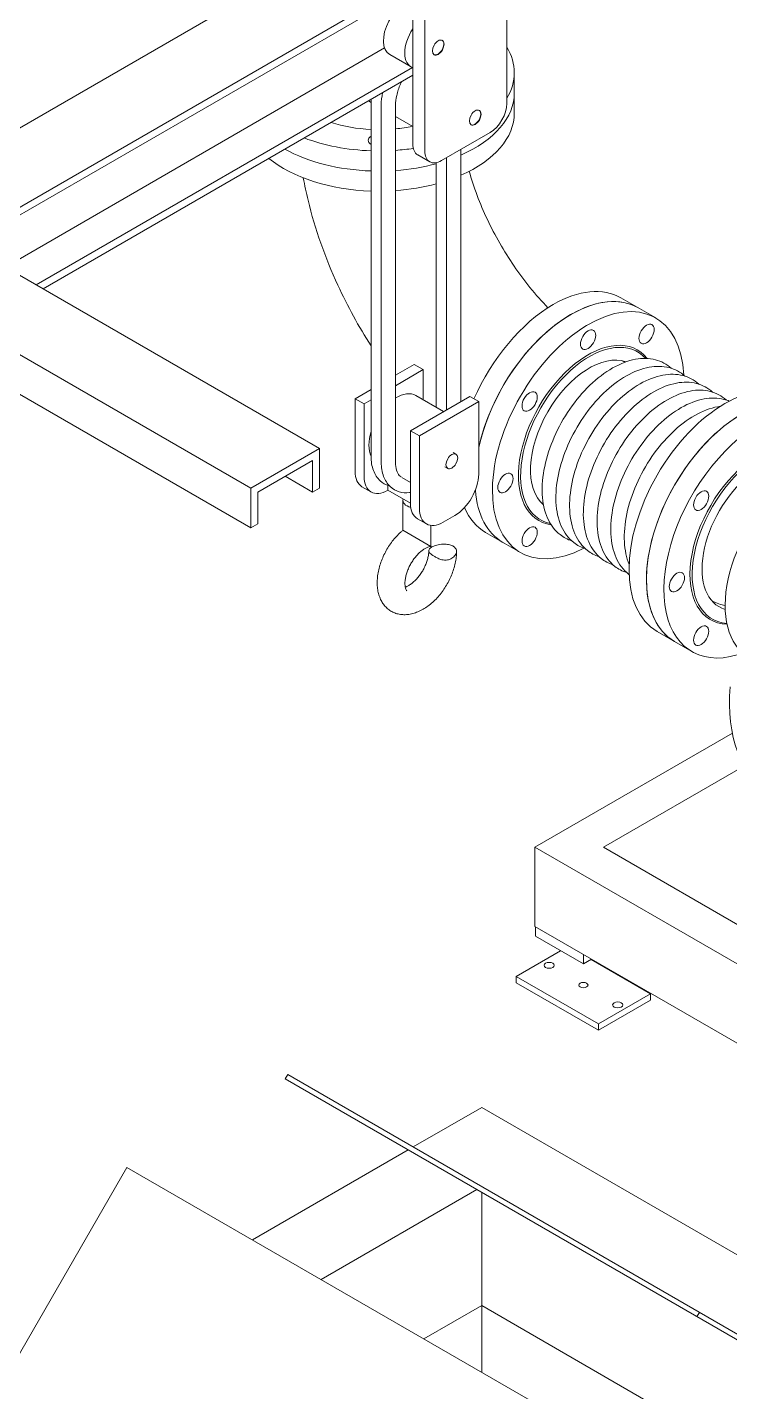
# Model space of a CAD drawing. Header units: millimetres. Extents: x -312439 to 477422, y -331570 to 212570.
# Drawn here: x 414136 to 414579, y 90290 to 91150 of the extents above; entities that cross this region are included whole.
import ezdxf

# ---------------------------------------------------------------- set-up
doc = ezdxf.new("R2010")
doc.units = ezdxf.units.MM

msp = doc.modelspace()

# ---------------------------------------------------------------- linework, layer by layer
at = {"color": 0, "linetype": 'Continuous', "lineweight": 0, "extrusion": (1.25969e-16, 0.816497, 0.57735)}
for p, q in [((414050.66, 91040.27), (415610.736, 91940.98)), ((414093.967, 91015.267), (415654.043, 91915.977)), ((414098.298, 91012.767), (415654.043, 91910.977)), ((414438.669, 91190.324), (414438.669, 91102.11)), ((414379.296, 91076.612), (414379.296, 91164.826)), ((414386.901, 91072.222), (414386.901, 91160.436)), ((414320.411, 90884.529), (413880.992, 91138.228)), ((414122.117, 90999.015), (414361.472, 91137.207)), ((414378.173, 91125.251), (414364.732, 91133.012)), ((414141.605, 90987.764), (414379.027, 91124.839)), ((414145.935, 90985.263), (414379.296, 91119.994)), ((414443.366, 91121.551), (414443.366, 91096.148)), ((414277.105, 90859.526), (413834.351, 91115.15)), ((414352.973, 91102.82), (414351.261, 91103.808)), ((414352.973, 91104.797), (414352.973, 90879.515)), ((414277.105, 90834.523), (413827.997, 91093.816)), ((414359.376, 91101.129), (414359.376, 90875.818)), ((414368.431, 91101.129), (414368.431, 90875.818)), ((414379.296, 91087.622), (414368.431, 91093.895)), ((414428.166, 91083.919), (414397.403, 91066.158)), ((414382.373, 91069.813), (414389.977, 91065.423)), ((414400.524, 90908.861), (414400.524, 91067.96)), ((414409.579, 90914.089), (414409.579, 91073.188)), ((414394.121, 90910.506), (414394.121, 91064.871)), ((414532.668, 90966.875), (414510.668, 90979.576)), ((414511.482, 90939.857), (414513.106, 90938.919)), ((414380.268, 90937.55), (414368.431, 90930.716)), ((414368.431, 90924.169), (414385.939, 90934.277)), ((414380.268, 90937.55), (414385.939, 90934.277)), ((414385.939, 90934.277), (414385.939, 90915.23)), ((414352.973, 90921.791), (414342.831, 90915.936)), ((414342.831, 90915.936), (414348.501, 90912.662)), ((414342.831, 90915.936), (414342.831, 90870.18)), ((414348.501, 90912.662), (414352.973, 90915.244)), ((414348.501, 90866.906), (414348.501, 90912.662)), ((414415.242, 90917.358), (414377.804, 90895.744)), ((414398.747, 90907.835), (414381.258, 90917.932)), ((414383.474, 90892.47), (414420.912, 90914.085)), ((414415.242, 90917.358), (414420.912, 90914.085)), ((414420.912, 90914.085), (414420.912, 90868.329)), ((414377.804, 90895.744), (414383.474, 90892.47)), ((414377.804, 90895.744), (414377.804, 90849.988)), ((414383.474, 90846.715), (414383.474, 90892.47)), ((414277.105, 90859.526), (414320.411, 90884.529)), ((414320.411, 90884.529), (414320.411, 90859.526)), ((414404.808, 90881.998), (414406.559, 90880.987)), ((414316.081, 90877.028), (414281.435, 90857.026)), ((414316.081, 90857.026), (414316.081, 90877.028)), ((414399.578, 90872.939), (414401.329, 90871.928)), ((414316.081, 90857.026), (414298.758, 90867.027)), ((414363.524, 90858.233), (414363.524, 90861.221)), ((414377.804, 90863.173), (414372.363, 90866.314)), ((414277.105, 90834.523), (414277.105, 90859.526)), ((414281.435, 90857.026), (414281.435, 90837.023)), ((414320.411, 90859.526), (414316.081, 90857.026)), ((414347.231, 90860.455), (414352.901, 90857.181)), ((414377.804, 90849.988), (414363.524, 90858.233)), ((414373.049, 90851.908), (414373.049, 90832.987)), ((414460.037, 90850.75), (414461.66, 90849.812)), ((414281.435, 90837.023), (414277.105, 90834.523)), ((414382.204, 90840.263), (414387.874, 90836.989)), ((414390.694, 90836.06), (414390.694, 90822.799)), ((414405.889, 90842.309), (414398.497, 90838.041)), ((414373.049, 90832.987), (414390.694, 90822.799)), ((414447.231, 90818.894), (414425.231, 90831.595)), ((414533.498, 90769.088), (414555.498, 90756.386)), ((414456.408, 90633.039), (414581.034, 90704.992)), ((414499.715, 90633.039), (414588.612, 90684.363)), ((414867.074, 90395.941), (414456.408, 90633.039)), ((414456.408, 90633.039), (414456.408, 90583.033)), ((414499.715, 90633.039), (414642.627, 90550.528)), ((414867.074, 90345.934), (414456.408, 90583.033)), ((414456.707, 90576.905), (414456.707, 90582.86)), ((414456.707, 90576.905), (414487.022, 90559.403)), ((414444.549, 90551.546), (414472.59, 90567.735)), ((414487.022, 90559.403), (414487.022, 90565.358)), ((414487.022, 90559.403), (414492.179, 90562.38)), ((414491.894, 90562.216), (414529.43, 90540.544)), ((414444.549, 90547.545), (414444.549, 90551.546)), ((414496.517, 90521.542), (414444.549, 90551.546)), ((414496.517, 90517.541), (414444.549, 90547.545)), ((414529.43, 90540.544), (414496.517, 90521.542)), ((414529.43, 90536.544), (414496.517, 90517.541)), ((414529.43, 90536.544), (414529.43, 90540.544)), ((414496.517, 90517.541), (414496.517, 90521.542)), ((414298.815, 90487), (414300.347, 90489.652)), ((414298.815, 90487), (414679.615, 90267.145)), ((414682.677, 90268.913), (414300.347, 90489.652)), ((414379.53, 90443.935), (414422.837, 90468.939)), ((414422.837, 90468.939), (414769.291, 90268.913)), ((414278.056, 90385.349), (414376.468, 90442.167)), ((414076.383, 90218.907), (414198.873, 90431.066)), ((414198.873, 90431.066), (414458.713, 90281.047)), ((414321.363, 90360.346), (414419.774, 90417.164)), ((414422.837, 90415.396), (414422.837, 90301.76)), ((414422.837, 90343.923), (414386.323, 90322.841)), ((414617.717, 90231.408), (414422.837, 90343.923)), ((414558.656, 90336.981), (414560.187, 90339.633))]:
    msp.add_line(p, q, dxfattribs=at)
at = {"color": 0, "linetype": 'Continuous', "lineweight": 0}
for centre, major_axis, start_param, end_param in [((414374.298, 91149.581), (9.566, 16.569), 0.1273786, 3.1415927), ((414387.739, 91141.821), (9.566, 16.569), 1.4593207, 3.2530683), ((414395.16, 91137.536), (2.615, 4.529), 3.1766272, 5.4977871), ((414395.16, 91137.536), (2.615, 4.529), 5.4977871, 6.2481507), ((414357.929, 91121.551), (-85.437, 0), 2.8084656, 3.4747197), ((414357.929, 91108.849), (-85.437, 0), 2.219986, 3.1415927), ((414428.166, 91096.047), (-7.427, -12.863), 0.7853982, 2.3561945), ((414357.929, 91096.148), (-85.437, 0), 2.219986, 3.1415927), ((414418.505, 91093.362), (2.615, 4.529), 3.1766272, 5.4977871), ((414418.505, 91093.362), (2.615, 4.529), 5.4977871, 6.2481507), ((414357.929, 91121.551), (62.164, 0), 4.2042493, 4.6325885), ((414357.929, 91121.551), (-62.164, 0), 1.0626567, 1.4909958), ((414357.929, 91121.551), (62.164, 0), 4.8821534, 5.0583731), ((414357.929, 91121.551), (-62.164, 0), 1.7405607, 1.9167805), ((414357.929, 91121.551), (-85.437, 0), 0.985897, 1.5127626), ((414357.929, 91078.942), (-6.798, 0), 5.5291514, 7.0372192), ((414389.799, 91082.676), (-7.427, -12.863), 5.4977871, 6.2831853), ((414357.929, 91096.148), (-85.437, 0), 0.6196407, 1.5127626), ((414357.929, 91108.849), (-85.437, 0), 0.8024783, 1.5127626), ((414357.929, 91121.551), (-85.437, 0), 1.6940359, 1.82741), ((414397.403, 91078.286), (-7.427, -12.863), 5.4977871, 7.0685835), ((414357.929, 91108.849), (-85.437, 0), 1.6940359, 2.0082255), ((414357.929, 91096.148), (-85.437, 0), 1.6940359, 2.0082255), ((414478.95, 90899.235), (-42.718, -73.99), 3.1415927, 5.2164414), ((414489.949, 90892.884), (-42.718, -73.99), 2.4008806, 7.0238973), ((414467.95, 90905.586), (-42.718, -73.99), 3.1415927, 3.9269908), ((414467.95, 90905.586), (-42.718, -73.99), 3.9269908, 4.9026652), ((414478.95, 90899.235), (42.718, 73.99), 0, 0.7853982), ((414478.95, 90899.235), (42.718, 73.99), 0.7853982, 2.0748488), ((414489.949, 90892.884), (-31.082, -53.835), 2.9155137, 6.5092642), ((414490.642, 90892.484), (-30.592, -52.987), 2.9580887, 6.4666893), ((414490.642, 90892.484), (-26.182, -45.349), 3.2490788, 6.1756992), ((414576.216, 90843.078), (-42.718, -73.99), 3.1415927, 6.2831853), ((414587.216, 90836.727), (-42.718, -73.99), 3.1415927, 6.2831853), ((414368.971, 90896.65), (12.287, 21.282), 0, 0.8164442), ((414587.216, 90836.727), (42.718, 73.99), 0, 3.1415927), ((414598.216, 90830.376), (-42.718, -73.99), 3.2577975, 6.8304668), ((414368.971, 90896.65), (12.287, 21.282), 1.9550336, 2.7573554), ((414598.216, 90830.376), (-31.082, -53.835), 2.8310187, 6.5806168), ((414598.909, 90829.976), (30.592, 52.987), 6.0021885, 9.692299), ((414598.909, 90829.976), (26.182, 45.349), 6.1345465, 9.559941), ((414357.854, 90878.853), (-10.622, -18.399), 5.4977871, 6.2831853), ((414626.041, 90813.887), (-35.063, -60.73), 3.9269908, 6.0930179), ((414363.524, 90875.58), (-10.622, -18.399), 5.4977871, 7.0685835), ((414405.889, 90859.656), (-10.622, -18.399), 0.7853982, 2.3561945), ((414381.871, 90851.908), (8.823, 0), 2.9903212, 4.2577126), ((414478.95, 90899.235), (-42.718, -73.99), 5.5882058, 6.2831853), ((414478.95, 90899.235), (42.718, 73.99), 2.4466132, 3.1415927), ((414392.827, 90858.661), (-10.622, -18.399), 5.4977871, 6.2831853), ((414398.497, 90855.388), (-10.622, -18.399), 5.4977871, 7.0685835), ((414467.95, 90905.586), (-42.718, -73.99), 5.8797479, 6.2831853), ((414666.17, 90774.515), (-61.479, -106.485), 5.4016829, 6.2831853)]:
    msp.add_ellipse(centre, major_axis=major_axis, ratio=0.5773503, start_param=start_param, end_param=end_param, dxfattribs=at)
for centre, major_axis in [((414395.343, 91137.43), (2.615, 4.529)), ((414418.688, 91093.256), (2.615, 4.529)), ((414489.949, 90953.142), (-3.399, -5.887)), ((414526.85, 90956.797), (-3.399, -5.887)), ((414453.049, 90914.189), (-3.399, -5.887)), ((414403.944, 90876.458), (2.615, 4.529)), ((414437.765, 90862.755), (-3.399, -5.887)), ((414561.316, 90851.681), (-3.399, -5.887)), ((414453.049, 90828.971), (-3.399, -5.887)), ((414546.032, 90800.248), (-3.399, -5.887)), ((414561.316, 90766.464), (-3.399, -5.887)), ((414465.336, 90558.546), (-3.215, 0)), ((414486.989, 90546.045), (-2.909, 0)), ((414508.643, 90533.543), (-3.215, 0))]:
    msp.add_ellipse(centre, major_axis=major_axis, ratio=0.5773503, dxfattribs=at)
for points, knots in [([(414372.127, 91115.855), (414371.894, 91115.362), (414371.67, 91114.868), (414370.435, 91111.989), (414369.654, 91109.577), (414368.666, 91105.09), (414368.431, 91103.003), (414368.431, 91101.129)], [8.77999988, 8.77999988, 8.77999988, 8.77999988, 8.84224365, 8.84224365, 9.14132215, 9.14132215, 9.42477796, 9.42477796, 9.42477796, 9.42477796]), ([(414414.933, 91059.405), (414416.333, 91054.426), (414418.006, 91049.331), (414423.742, 91034.112), (414428.558, 91023.891), (414439.838, 91004.175), (414446.323, 90994.695), (414456.936, 90981.593), (414460.763, 90977.289), (414464.632, 90973.324)], [0.36979434, 0.36979434, 0.36979434, 0.36979434, 0.50760913, 0.50760913, 0.77855804, 0.77855804, 1.053397, 1.053397, 1.20100199, 1.20100199, 1.20100199, 1.20100199]), ([(414310.182, 91055.242), (414311.046, 91050.535), (414312.05, 91045.826), (414317.576, 91022.996), (414323.958, 91004.949), (414338.092, 90974.324), (414345.125, 90961.495), (414352.973, 90949.244)], [0.23264377, 0.23264377, 0.23264377, 0.23264377, 0.31415927, 0.31415927, 0.62831853, 0.62831853, 0.86531469, 0.86531469, 0.86531469, 0.86531469]), ([(414542.432, 90935.157), (414539.584, 90937.748), (414536.166, 90939.585), (414528.49, 90941.555), (414524.218, 90941.614), (414515.114, 90939.926), (414510.257, 90938.051), (414500.535, 90932.515), (414495.672, 90928.81), (414486.506, 90919.996), (414482.204, 90914.892), (414474.576, 90903.811), (414471.248, 90897.839), (414465.881, 90885.601), (414463.842, 90879.338), (414461.271, 90867.108), (414460.743, 90861.144), (414461.316, 90850.098), (414462.417, 90845.013), (414466.22, 90836.399), (414468.882, 90832.821), (414474.423, 90828.465), (414476.906, 90827.151), (414479.581, 90826.297)], [0.6602274, 0.6602274, 0.6602274, 0.6602274, 0.9452795, 0.9452795, 1.2436028, 1.2436028, 1.563904, 1.563904, 1.8920444, 1.8920444, 2.2193958, 2.2193958, 2.5456685, 2.5456685, 2.872043, 2.872043, 3.1996274, 3.1996274, 3.5274785, 3.5274785, 3.8442096, 3.8442096, 4.0521616, 4.0521616, 4.0521616, 4.0521616]), ([(414551.093, 90930.156), (414548.246, 90932.747), (414544.827, 90934.584), (414537.151, 90936.554), (414532.879, 90936.614), (414523.776, 90934.926), (414518.918, 90933.05), (414509.196, 90927.515), (414504.333, 90923.809), (414495.167, 90914.995), (414490.865, 90909.891), (414483.237, 90898.81), (414479.909, 90892.838), (414474.542, 90880.601), (414472.504, 90874.338), (414469.933, 90862.108), (414469.405, 90856.144), (414469.977, 90845.097), (414471.078, 90840.012), (414474.881, 90831.398), (414477.543, 90827.821), (414483.084, 90823.464), (414485.567, 90822.15), (414488.243, 90821.296)], [0.6602274, 0.6602274, 0.6602274, 0.6602274, 0.9452795, 0.9452795, 1.2436028, 1.2436028, 1.563904, 1.563904, 1.8920444, 1.8920444, 2.2193958, 2.2193958, 2.5456685, 2.5456685, 2.872043, 2.872043, 3.1996274, 3.1996274, 3.5274785, 3.5274785, 3.8442096, 3.8442096, 4.0521616, 4.0521616, 4.0521616, 4.0521616]), ([(414559.754, 90925.156), (414556.907, 90927.746), (414553.488, 90929.584), (414545.813, 90931.554), (414541.54, 90931.613), (414532.437, 90929.925), (414527.58, 90928.05), (414517.857, 90922.514), (414512.994, 90918.808), (414503.829, 90909.995), (414499.527, 90904.89), (414491.899, 90893.81), (414488.571, 90887.838), (414483.203, 90875.6), (414481.165, 90869.337), (414478.594, 90857.107), (414478.066, 90851.143), (414478.638, 90840.097), (414479.74, 90835.012), (414483.543, 90826.397), (414486.205, 90822.82), (414491.745, 90818.463), (414494.229, 90817.15), (414496.904, 90816.296)], [0.6602274, 0.6602274, 0.6602274, 0.6602274, 0.9452795, 0.9452795, 1.2436028, 1.2436028, 1.563904, 1.563904, 1.8920444, 1.8920444, 2.2193958, 2.2193958, 2.5456685, 2.5456685, 2.872043, 2.872043, 3.1996274, 3.1996274, 3.5274785, 3.5274785, 3.8442096, 3.8442096, 4.0521616, 4.0521616, 4.0521616, 4.0521616]), ([(414568.416, 90920.155), (414565.568, 90922.746), (414562.15, 90924.583), (414554.474, 90926.553), (414550.202, 90926.612), (414541.099, 90924.924), (414536.241, 90923.049), (414526.519, 90917.513), (414521.656, 90913.808), (414512.49, 90904.994), (414508.188, 90899.89), (414500.56, 90888.809), (414497.232, 90882.837), (414491.865, 90870.6), (414489.827, 90864.336), (414487.256, 90852.106), (414486.727, 90846.142), (414487.3, 90835.096), (414488.401, 90830.011), (414492.204, 90821.397), (414494.866, 90817.819), (414500.407, 90813.463), (414502.89, 90812.149), (414505.565, 90811.295)], [0.6602274, 0.6602274, 0.6602274, 0.6602274, 0.9452795, 0.9452795, 1.2436028, 1.2436028, 1.563904, 1.563904, 1.8920444, 1.8920444, 2.2193958, 2.2193958, 2.5456685, 2.5456685, 2.872043, 2.872043, 3.1996274, 3.1996274, 3.5274785, 3.5274785, 3.8442096, 3.8442096, 4.0521616, 4.0521616, 4.0521616, 4.0521616]), ([(414577.077, 90915.155), (414574.23, 90917.745), (414570.811, 90919.582), (414563.135, 90921.552), (414558.863, 90921.612), (414549.76, 90919.924), (414544.902, 90918.049), (414535.18, 90912.513), (414530.317, 90908.807), (414521.151, 90899.993), (414516.85, 90894.889), (414509.221, 90883.808), (414505.893, 90877.836), (414500.526, 90865.599), (414498.488, 90859.336), (414495.917, 90847.106), (414495.389, 90841.142), (414495.961, 90830.096), (414497.062, 90825.01), (414500.866, 90816.396), (414503.527, 90812.819), (414509.068, 90808.462), (414511.551, 90807.148), (414514.227, 90806.294)], [0.6602274, 0.6602274, 0.6602274, 0.6602274, 0.9452795, 0.9452795, 1.2436028, 1.2436028, 1.563904, 1.563904, 1.8920444, 1.8920444, 2.2193958, 2.2193958, 2.5456685, 2.5456685, 2.872043, 2.872043, 3.1996274, 3.1996274, 3.5274785, 3.5274785, 3.8442096, 3.8442096, 4.0521616, 4.0521616, 4.0521616, 4.0521616]), ([(414579.084, 90914.413), (414577.999, 90914.871), (414576.876, 90915.248), (414571.797, 90916.552), (414567.524, 90916.611), (414558.421, 90914.923), (414553.564, 90913.048), (414543.841, 90907.512), (414538.978, 90903.806), (414529.813, 90894.993), (414525.511, 90889.889), (414517.883, 90878.808), (414514.555, 90872.836), (414509.187, 90860.598), (414507.149, 90854.335), (414504.578, 90842.105), (414504.05, 90836.141), (414504.622, 90825.095), (414505.724, 90820.01), (414509.527, 90811.396), (414512.189, 90807.818), (414515.645, 90805.1), (414515.758, 90805.013), (414515.872, 90804.927)], [0.8575768, 0.8575768, 0.8575768, 0.8575768, 0.9452795, 0.9452795, 1.2436028, 1.2436028, 1.563904, 1.563904, 1.8920444, 1.8920444, 2.2193958, 2.2193958, 2.5456685, 2.5456685, 2.872043, 2.872043, 3.1996274, 3.1996274, 3.5274785, 3.5274785, 3.8442096, 3.8442096, 3.8548122, 3.8548122, 3.8548122, 3.8548122]), ([(414573.464, 90911.175), (414572.901, 90911.1), (414572.335, 90911.01), (414567.046, 90910.034), (414562.182, 90908.161), (414552.445, 90902.627), (414547.574, 90898.919), (414538.393, 90890.1), (414534.085, 90884.991), (414526.444, 90873.9), (414523.111, 90867.922), (414517.735, 90855.671), (414515.693, 90849.4), (414513.116, 90837.153), (414512.586, 90831.179), (414513.142, 90820.441), (414514.134, 90815.623), (414515.866, 90811.413)], [1.2042622, 1.2042622, 1.2042622, 1.2042622, 1.2427888, 1.2427888, 1.5630281, 1.5630281, 1.8913482, 1.8913482, 2.2188744, 2.2188744, 2.5452953, 2.5452953, 2.8718186, 2.8718186, 3.1995784, 3.1995784, 3.5081268, 3.5081268, 3.5081268, 3.5081268]), ([(414352.973, 90879.515), (414352.973, 90876.358), (414353.438, 90873.351), (414355.388, 90868.155), (414356.805, 90865.912), (414360.293, 90862.693), (414362.217, 90861.594), (414364.429, 90860.924), (414364.568, 90860.884), (414364.707, 90860.846)], [3.14159265, 3.14159265, 3.14159265, 3.14159265, 3.48384094, 3.48384094, 3.79762036, 3.79762036, 4.06111045, 4.06111045, 4.07866045, 4.07866045, 4.07866045, 4.07866045]), ([(414359.376, 90875.818), (414359.376, 90872.661), (414359.841, 90869.654), (414361.791, 90864.458), (414363.208, 90862.215), (414366.696, 90858.997), (414368.62, 90857.897), (414372.771, 90856.64), (414374.982, 90856.477), (414377.392, 90856.733), (414377.598, 90856.759), (414377.804, 90856.787)], [3.1415927, 3.1415927, 3.1415927, 3.1415927, 3.4838409, 3.4838409, 3.7976204, 3.7976204, 4.0611104, 4.0611104, 4.3250971, 4.3250971, 4.3497829, 4.3497829, 4.3497829, 4.3497829]), ([(414368.431, 90875.818), (414368.431, 90873.904), (414368.677, 90872.215), (414369.52, 90869.434), (414370.117, 90868.369), (414371.13, 90867.196), (414371.503, 90866.869), (414371.901, 90866.602)], [3.14159265, 3.14159265, 3.14159265, 3.14159265, 3.43110117, 3.43110117, 3.72870024, 3.72870024, 3.88865018, 3.88865018, 3.88865018, 3.88865018]), ([(414406.905, 90819.616), (414406.905, 90818.401), (414406.835, 90817.165), (414406.559, 90814.673), (414406.352, 90813.412), (414405.812, 90810.886), (414405.477, 90809.615), (414404.687, 90807.093), (414404.232, 90805.836), (414403.213, 90803.36), (414402.648, 90802.136), (414401.42, 90799.743), (414400.755, 90798.569), (414399.338, 90796.289), (414398.582, 90795.179), (414396.993, 90793.04), (414396.156, 90792.007), (414394.412, 90790.036), (414393.502, 90789.095), (414391.619, 90787.321), (414390.644, 90786.485), (414388.641, 90784.939), (414387.611, 90784.226), (414385.512, 90782.942), (414384.441, 90782.369), (414382.28, 90781.383), (414381.188, 90780.966), (414379.012, 90780.309), (414377.924, 90780.064), (414375.784, 90779.753), (414374.728, 90779.683), (414372.677, 90779.72), (414371.677, 90779.821), (414369.756, 90780.19), (414368.829, 90780.454), (414367.068, 90781.132), (414366.228, 90781.545), (414364.647, 90782.508), (414363.902, 90783.059), (414362.516, 90784.284), (414361.872, 90784.961), (414360.693, 90786.429), (414360.156, 90787.224), (414359.196, 90788.918), (414358.773, 90789.824), (414358.044, 90791.73), (414357.741, 90792.737), (414357.259, 90794.837), (414357.084, 90795.937), (414356.862, 90798.207), (414356.82, 90799.383), (414356.869, 90801.787), (414356.963, 90803.02), (414357.284, 90805.513), (414357.513, 90806.777), (414358.097, 90809.306), (414358.453, 90810.576), (414359.284, 90813.093), (414359.759, 90814.346), (414360.815, 90816.81), (414361.398, 90818.026), (414362.659, 90820.402), (414363.34, 90821.566), (414364.788, 90823.824), (414365.558, 90824.922), (414367.175, 90827.034), (414368.025, 90828.052), (414369.794, 90829.992), (414370.716, 90830.916), (414372.12, 90832.197), (414372.581, 90832.599), (414373.049, 90832.987)], [0, 0, 0, 0, 6.6175575, 6.6175575, 13.2552761, 13.2552761, 19.9134132, 19.9134132, 26.5540485, 26.5540485, 33.1643809, 33.1643809, 39.749482, 39.749482, 46.3239132, 46.3239132, 52.9052794, 52.9052794, 59.5091041, 59.5091041, 66.1431134, 66.1431134, 72.7995513, 72.7995513, 79.4469009, 79.4469009, 86.0278559, 86.0278559, 92.4729262, 92.4729262, 98.7277882, 98.7277882, 104.7756223, 104.7756223, 110.640018, 110.640018, 116.3735575, 116.3735575, 122.0438872, 122.0438872, 127.7229517, 127.7229517, 133.4793668, 133.4793668, 139.3720184, 139.3720184, 145.4429906, 145.4429906, 151.7090969, 151.7090969, 158.1545185, 158.1545185, 164.7317404, 164.7317404, 171.3770315, 171.3770315, 178.0341102, 178.0341102, 184.669866, 184.669866, 191.275166, 191.275166, 197.8572573, 197.8572573, 204.4316212, 204.4316212, 211.015861, 211.015861, 217.6246169, 217.6246169, 220.7850777, 220.7850777, 220.7850777, 220.7850777]), ([(414390.694, 90822.799), (414390.354, 90822.757), (414389.948, 90822.673), (414389.049, 90822.4), (414388.55, 90822.207), (414387.484, 90821.702), (414386.912, 90821.383), (414385.735, 90820.623), (414385.126, 90820.176), (414383.904, 90819.169), (414383.287, 90818.604), (414382.075, 90817.372), (414381.475, 90816.701), (414380.321, 90815.277), (414379.762, 90814.519), (414378.708, 90812.945), (414378.21, 90812.122), (414377.293, 90810.445), (414376.872, 90809.584), (414376.122, 90807.858), (414375.791, 90806.986), (414375.231, 90805.268), (414375, 90804.415), (414374.643, 90802.766), (414374.515, 90801.962), (414374.362, 90800.442), (414374.336, 90799.719), (414374.374, 90798.392), (414374.438, 90797.781), (414374.632, 90796.709), (414374.762, 90796.241), (414375.04, 90795.492), (414375.189, 90795.2), (414375.407, 90794.846), (414375.485, 90794.758), (414375.485, 90794.758)], [0, 0, 0, 0, 4.0807669, 4.0807669, 8.2716005, 8.2716005, 12.6505872, 12.6505872, 17.1364118, 17.1364118, 21.6968381, 21.6968381, 26.3123113, 26.3123113, 30.9670119, 30.9670119, 35.6463266, 35.6463266, 40.3361141, 40.3361141, 45.0223444, 45.0223444, 49.6907762, 49.6907762, 54.3266009, 54.3266009, 58.9138704, 58.9138704, 63.4337574, 63.4337574, 67.8575092, 67.8575092, 72.1187308, 72.1187308, 75.8067868, 75.8067868, 75.8067868, 75.8067868]), ([(414374.561, 90797.109), (414374.774, 90797.182), (414374.994, 90797.266), (414375.741, 90797.58), (414376.295, 90797.858), (414377.445, 90798.539), (414378.046, 90798.946), (414379.26, 90799.877), (414379.878, 90800.406), (414381.098, 90801.57), (414381.706, 90802.21), (414382.883, 90803.578), (414383.457, 90804.311), (414384.547, 90805.843), (414385.066, 90806.647), (414386.029, 90808.298), (414386.477, 90809.149), (414387.282, 90810.866), (414387.642, 90811.738), (414388.263, 90813.465), (414388.527, 90814.327), (414388.948, 90816.005), (414389.109, 90816.827), (414389.325, 90818.394), (414389.383, 90819.146), (414389.393, 90819.92), (414389.394, 90819.991), (414389.394, 90820.063)], [105.933351, 105.933351, 105.933351, 105.933351, 107.8137348, 107.8137348, 112.1470077, 112.1470077, 116.603793, 116.603793, 121.1432009, 121.1432009, 125.7431723, 125.7431723, 130.3871534, 130.3871534, 135.0602694, 135.0602694, 139.748276, 139.748276, 144.4371425, 144.4371425, 149.1127296, 149.1127296, 153.7604511, 153.7604511, 158.3648137, 158.3648137, 158.8373707, 158.8373707, 158.8373707, 158.8373707]), ([(414393.2, 90816.311), (414392.65, 90816.629), (414392.124, 90816.956), (414391.493, 90817.388), (414391.314, 90817.515), (414391.142, 90817.644), (414390.439, 90818.172), (414389.954, 90818.655), (414389.461, 90819.487), (414389.362, 90819.854), (414389.422, 90820.407), (414389.472, 90820.579), (414389.723, 90821.133), (414390.034, 90821.491), (414390.968, 90822.266), (414391.7, 90822.679), (414393.682, 90823.495), (414395.025, 90823.853), (414397.738, 90824.23), (414399.083, 90824.277), (414401.433, 90824.064), (414402.441, 90823.861), (414404.163, 90823.251), (414404.865, 90822.875), (414405.988, 90821.975), (414406.384, 90821.467), (414406.905, 90820.302), (414406.966, 90819.648), (414406.709, 90818.226), (414406.305, 90817.457), (414405.078, 90816.054), (414404.262, 90815.439), (414402.71, 90814.668), (414401.99, 90814.41), (414400.604, 90814.142), (414399.986, 90814.094), (414398.721, 90814.148), (414398.119, 90814.249), (414396.791, 90814.591), (414395.982, 90814.891), (414394.446, 90815.621), (414393.808, 90815.96), (414393.2, 90816.311)], [52.2769059, 52.2769059, 52.2769059, 52.2769059, 53.9832906, 53.9832906, 54.6745127, 54.6745127, 54.6745127, 57.4964119, 57.4964119, 59.6627613, 59.6627613, 60.6720678, 60.6720678, 62.9756015, 62.9756015, 66.1868906, 66.1868906, 70.4234549, 70.4234549, 74.2579568, 74.2579568, 77.3764719, 77.3764719, 80.2231641, 80.2231641, 83.1002733, 83.1002733, 86.4758291, 86.4758291, 90.5842605, 90.5842605, 94.792989, 94.792989, 97.6790088, 97.6790088, 99.9036799, 99.9036799, 102.1423866, 102.1423866, 105.0660198, 105.0660198, 106.9514185, 106.9514185, 106.9514185, 106.9514185]), ([(414576.455, 90785.537), (414575.837, 90785.653), (414575.218, 90785.787), (414573.183, 90786.292), (414571.771, 90786.745), (414569.694, 90787.579), (414569.007, 90787.883), (414568.33, 90788.212)], [2.15559226, 2.15559226, 2.15559226, 2.15559226, 2.19147902, 2.19147902, 2.27383676, 2.27383676, 2.31520938, 2.31520938, 2.31520938, 2.31520938])]:
    msp.add_open_spline(points, degree=3, knots=knots, dxfattribs=at)
msp.add_open_spline([(414360.255, 91109.001), (414359.68, 91106.322), (414359.376, 91103.674), (414359.376, 91101.129)], degree=3, dxfattribs=at)

doc.saveas('drawing.dxf')
